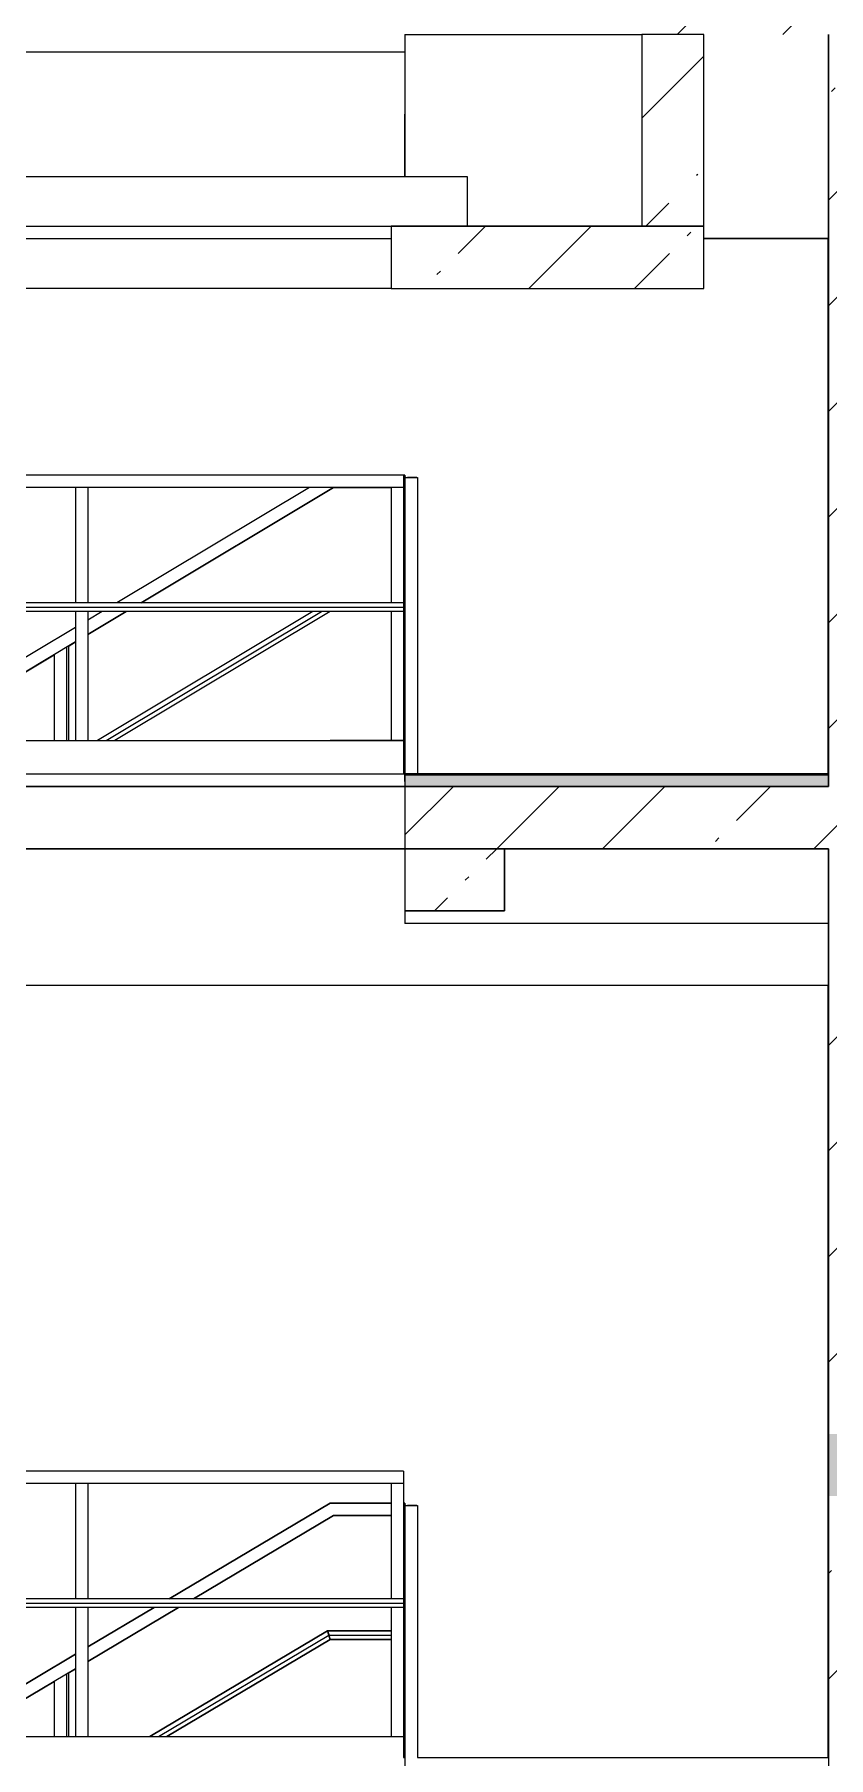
# Model space of a CAD drawing. Header units: millimetres. Extents: x 51154 to 151340, y -24069 to 30962.
# Drawn here: x 100995 to 104182, y -7400 to -480 of the extents above; entities that cross this region are included whole.
import ezdxf

# ---------------------------------------------------------------- set-up
doc = ezdxf.new("R2010")
doc.units = ezdxf.units.MM
for name, color, linetype, lineweight in [('Балясины', 7, 'Continuous', 9), ('Каркас несущий', 7, 'Continuous', 9), ('Каркас несущий-1', 7, 'Continuous', 25), ('Обобщенные модели', 7, 'Continuous', 9), ('Обобщенные модели-1', 7, 'Continuous', 18), ('Общие ребра', 7, 'Continuous', 9), ('Ограждение', 7, 'Continuous', 9), ('Основа _2_-1', 7, 'Continuous', 9), ('Отделка 1 _4_-1', 7, 'Continuous', 9), ('Перекрытия', 7, 'Continuous', 9), ('Поручни', 7, 'Continuous', 9), ('Потолки', 7, 'Continuous', 9), ('Проступи_подступенки', 7, 'Continuous', 9), ('Стены', 7, 'Continuous', 9), ('Структура _1_', 7, 'Continuous', 18), ('Штриховка разреза-2', 7, 'Continuous', 9)]:
    doc.layers.add(name, color=color, linetype=linetype, lineweight=lineweight)
pattern_1 = [(45, (99498.54, 6475), (-424.264, 424.264), [600, -100, 20, -100]), (45, (99498.54, 6899), (-424.264, 424.264), [])]

# ---------------------------------------------------------------- blocks, each defined once
blk = doc.blocks.new('Обобщенные модели 58 - Обобщенные модели 58-2068485-Разрез 1-1')
at = {"layer": 'Обобщенные модели'}
h = blk.add_hatch(dxfattribs=at)
h.set_pattern_fill('FP_9', color=256, style=0, pattern_type=2)
h.set_pattern_definition([(45, (99498.54, 6475), (168.38, 617.393), [793.75, -158.75, 6.706, -152.044])])
h.paths.add_polyline_path([(103681.6, -1250), (103681.6, -480), (103433, -480), (103433, -1250)], flags=0)
for p, q in [((103681.6, -480), (103433, -480)), ((103433, -1250), (103681.6, -1250))]:
    blk.add_line(p, q, dxfattribs=at)
at = {"layer": 'Обобщенные модели-1'}
for p, q in [((103433, -480), (103433, -1250)), ((103681.6, -1250), (103681.6, -480))]:
    blk.add_line(p, q, dxfattribs=at)
blk = doc.blocks.new('Ограждение - 50х5-8437908-Разрез 1-1')
at = {"layer": 'Балясины'}
for p, q in [((101131.6, -7060.2), (101131.6, -7315)), ((101131.6, -7060.2), (101131.6, -7315)), ((101081.6, -8291.3), (101084.8, -8291.3)), ((101092.1, -8291.3), (101129.8, -8291.3)), ((101131.6, -8250), (101131.6, -8291.3)), ((101131.6, -8250), (101131.6, -8291.3))]:
    blk.add_line(p, q, dxfattribs=at)
blk = doc.blocks.new('Ограждение - 50х5-V128-Разрез 1-1')
at = {"layer": 'Балясины'}
for p, q in [((102484.8, -6387.9), (102481.6, -6387.9)), ((102481.6, -6387.9), (102481.6, -7578.3)), ((102529.8, -6387.9), (102492.1, -6387.9)), ((102531.6, -6387.9), (102531.6, -7400)), ((102531.6, -6387.9), (102531.6, -7400))]:
    blk.add_line(p, q, dxfattribs=at)
blk = doc.blocks.new('Ограждение - Ограждение-4846255-Разрез 1-1')
at = {"layer": 'Поручни'}
for p, q in [((101534.7, -6762.5), (102181.6, -6378.1)), ((101632.6, -6762.5), (102195.3, -6428.1)), ((101632.6, -6762.5), (102195.3, -6428.1)), ((102181.6, -6378.1), (102426.2, -6378.1)), ((102195.3, -6428.1), (102426.2, -6428.1)), ((102195.3, -6428.1), (102426.2, -6428.1)), ((102476.2, -6378.1), (102481.6, -6378.1)), ((102476.2, -6428.1), (102481.6, -6428.1)), ((102476.2, -6428.1), (102481.6, -6428.1)), ((102481.6, -6378.1), (102481.6, -6381.3)), ((102481.6, -6388.6), (102481.6, -6426.3)), ((101209.5, -7013.9), (101573.1, -6797.9)), ((101209.5, -7013.9), (101573.1, -6797.9)), ((101209.5, -6955.7), (101475.2, -6797.9)), ((101457.4, -7315), (102171.3, -6890.8)), ((102171.3, -6890.8), (102176.2, -6908.5)), ((102171.3, -6890.8), (102426.2, -6890.8)), ((102175.5, -6906), (102172.1, -6893.8)), ((102176.2, -6908.5), (102181, -6926.1)), ((102180.2, -6923.2), (102176.9, -6910.9)), ((102476.2, -6890.8), (102481.6, -6890.8)), ((102481.6, -6893.8), (102481.6, -6906)), ((102481.6, -6910.9), (102481.6, -6923.2)), ((100604.9, -7315), (101159.5, -6985.5)), ((101526.6, -7315), (102181, -6926.1)), ((102181, -6926.1), (102426.2, -6926.1)), ((102476.2, -6926.1), (102481.6, -6926.1)), ((101129.8, -7061.3), (101159.5, -7043.6)), ((101129.8, -7061.3), (101159.5, -7043.6)), ((100702.8, -7315), (101073.2, -7094.9)), ((100702.8, -7315), (101073.2, -7094.9))]:
    blk.add_line(p, q, dxfattribs=at)
for name in ['Ограждение - 50х5-V128-Разрез 1-1', 'Ограждение - 50х5-8437908-Разрез 1-1']:
    blk.add_blockref(name, (0, 0))
blk = doc.blocks.new('Ограждение - 50х5-8443997-Разрез 1-1')
at = {"layer": 'Балясины'}
for p, q in [((101073.2, -7094.9), (101073.2, -7315)), ((101123.2, -7065.2), (101123.2, -7315)), ((101073.2, -8264.8), (101073.2, -8291.3)), ((101123.2, -8291.3), (101073.2, -8291.3)), ((101123.2, -8250), (101123.2, -8291.3))]:
    blk.add_line(p, q, dxfattribs=at)
blk = doc.blocks.new('Ограждение - 50х5-V132-Разрез 1-1')
at = {"layer": 'Балясины'}
for p, q in [((102481.6, -6387.9), (102531.6, -6387.9)), ((102481.6, -6387.9), (102481.6, -7578.3)), ((102531.6, -6387.9), (102531.6, -7400))]:
    blk.add_line(p, q, dxfattribs=at)
blk = doc.blocks.new('Ограждение - Ограждение-4846259-Разрез 1-1')
at = {"layer": 'Поручни'}
for p, q in [((102181.6, -6378.1), (101534.7, -6762.5)), ((102195.3, -6428.1), (101632.6, -6762.5)), ((102426.2, -6378.1), (102181.6, -6378.1)), ((102426.2, -6428.1), (102195.3, -6428.1)), ((102481.6, -6378.1), (102476.2, -6378.1)), ((102481.6, -6428.1), (102476.2, -6428.1)), ((102481.6, -6378.1), (102481.6, -6428.1)), ((101573.1, -6797.9), (101209.5, -7013.9)), ((101475.2, -6797.9), (101209.5, -6955.7)), ((102171.3, -6890.8), (101457.4, -7315)), ((101492, -7315), (102176.2, -6908.5)), ((102176.2, -6908.5), (102171.3, -6890.8)), ((102426.2, -6890.8), (102171.3, -6890.8)), ((102172.1, -6893.8), (102175.5, -6906)), ((102181, -6926.1), (102176.2, -6908.5)), ((102176.2, -6908.5), (102426.2, -6908.5)), ((102176.9, -6910.9), (102180.2, -6923.2)), ((102481.6, -6890.8), (102476.2, -6890.8)), ((102476.2, -6908.5), (102481.6, -6908.5)), ((102481.6, -6890.8), (102481.6, -6908.5)), ((102481.6, -6908.5), (102481.6, -6926.1)), ((101159.5, -6985.5), (100604.9, -7315)), ((102181, -6926.1), (101526.6, -7315)), ((102426.2, -6926.1), (102181, -6926.1)), ((102481.6, -6926.1), (102476.2, -6926.1)), ((101159.5, -7043.6), (100702.8, -7315))]:
    blk.add_line(p, q, dxfattribs=at)
for name in ['Ограждение - 50х5-V132-Разрез 1-1', 'Ограждение - 50х5-8443997-Разрез 1-1']:
    blk.add_blockref(name, (0, 0))
blk = doc.blocks.new('Ограждение - 50х5-V135-Разрез 1-1')
at = {"layer": 'Балясины'}
for p, q in [((101159.5, -6299.9), (101159.5, -6762.5)), ((101209.5, -6299.9), (101209.5, -6762.5)), ((101159.5, -6797.9), (101159.5, -7315)), ((101209.5, -6797.9), (101209.5, -7315)), ((101160.8, -7315), (101209.5, -7315))]:
    blk.add_line(p, q, dxfattribs=at)
blk = doc.blocks.new('Ограждение - 50х5-V138-Разрез 1-1')
at = {"layer": 'Балясины'}
for p, q in [((102476.2, -6259.8), (102476.2, -7315)), ((102426.2, -6299.9), (102426.2, -6762.5)), ((102426.2, -6797.9), (102426.2, -7315)), ((102426.2, -7315), (102476.2, -7315))]:
    blk.add_line(p, q, dxfattribs=at)
blk = doc.blocks.new('Ограждение - Ограждение-4849006-Разрез 1-1')
at = {"layer": 'Поручни'}
for p, q in [((102476.2, -6249.9), (100681.6, -6249.9)), ((102476.2, -6249.9), (102476.2, -6299.9)), ((102476.2, -6299.9), (100681.6, -6299.9)), ((102476.2, -6762.5), (100681.6, -6762.5)), ((100681.6, -6780.2), (102476.2, -6780.2)), ((102476.2, -6762.5), (102476.2, -6780.2)), ((102476.2, -6780.2), (102476.2, -6797.9)), ((102476.2, -6797.9), (100681.6, -6797.9)), ((98672.2, -7315), (102476.2, -7315)), ((102476.2, -7315), (102476.2, -7400))]:
    blk.add_line(p, q, dxfattribs=at)
for name in ['Ограждение - 50х5-V138-Разрез 1-1', 'Ограждение - 50х5-V135-Разрез 1-1']:
    blk.add_blockref(name, (0, 0))
blk = doc.blocks.new('Ограждение - Ограждение-4849015-Разрез 1-1')
at = {"layer": 'Поручни'}
for p, q in [((102476.2, -2249.9), (98670.7, -2249.9)), ((102476.2, -2249.9), (102476.2, -2299.9)), ((102476.2, -2299.9), (98670.7, -2299.9)), ((102476.2, -2762.5), (98674.7, -2762.5)), ((102476.2, -2762.5), (102476.2, -2780.2)), ((98657, -2780.2), (102476.2, -2780.2)), ((102476.2, -2797.9), (98674.7, -2797.9)), ((102476.2, -2780.2), (102476.2, -2797.9)), ((98672.2, -3315), (102476.2, -3315)), ((102476.2, -3315), (102476.2, -3450))]:
    blk.add_line(p, q, dxfattribs=at)
for name in ['Ограждение - 50х5-V138-Разрез 1-1', 'Ограждение - 50х5-V135-Разрез 1-1']:
    blk.add_blockref(name, (0, 4000))
blk = doc.blocks.new('Ограждение - 50х5-8436366-Разрез 1-1')
at = {"layer": 'Балясины'}
for p, q in [((101073.2, -2971.5), (101073.2, -3315)), ((101123.2, -2941.6), (101123.2, -3315))]:
    blk.add_line(p, q, dxfattribs=at)
blk = doc.blocks.new('Ограждение - 50х5-V140-Разрез 1-1')
at = {"layer": 'Балясины'}
for p, q in [((102481.6, -2259.7), (102531.6, -2259.7)), ((102481.6, -2259.7), (102481.6, -3450)), ((102531.6, -2259.7), (102531.6, -3450)), ((102531.6, -3450), (102481.6, -3450))]:
    blk.add_line(p, q, dxfattribs=at)
blk = doc.blocks.new('Ограждение - Ограждение-4849371-Разрез 1-1')
at = {"layer": 'Поручни'}
for p, q in [((102481.6, -2249.9), (102181.6, -2249.9)), ((102481.6, -2249.9), (102481.6, -2299.9)), ((102098, -2299.9), (101325, -2762.5)), ((102195.4, -2299.9), (101422.4, -2762.5)), ((102426.2, -2299.9), (102195.4, -2299.9)), ((102481.6, -2299.9), (102476.2, -2299.9)), ((102426.2, -2762.5), (102171.3, -2762.5)), ((102481.6, -2762.5), (102476.2, -2762.5)), ((102481.6, -2762.5), (102481.6, -2780.2)), ((101363.3, -2797.9), (101209.5, -2889.9)), ((101265.9, -2797.9), (101209.5, -2831.6)), ((102112.2, -2797.9), (101248.1, -3315)), ((101282.6, -3315), (102146.6, -2797.9)), ((102181, -2797.9), (101317, -3315)), ((102176.2, -2780.2), (102426.2, -2780.2)), ((102426.2, -2797.9), (102181, -2797.9)), ((102476.2, -2780.2), (102481.6, -2780.2)), ((102481.6, -2797.9), (102476.2, -2797.9)), ((102481.6, -2780.2), (102481.6, -2797.9)), ((101159.5, -2861.6), (100401.9, -3315)), ((101159.5, -2919.8), (100499.3, -3315)), ((102181.6, -3315), (102481.6, -3315)), ((102481.6, -3315), (102481.6, -3455))]:
    blk.add_line(p, q, dxfattribs=at)
for name in ['Ограждение - 50х5-V140-Разрез 1-1', 'Ограждение - 50х5-8436366-Разрез 1-1']:
    blk.add_blockref(name, (0, 0))
blk = doc.blocks.new('Ограждение - 50х5-8436371-Разрез 1-1')
at = {"layer": 'Балясины'}
blk.add_line((101131.6, -2936.5), (101131.6, -3315), dxfattribs=at)
blk.add_line((101131.6, -2936.5), (101131.6, -3315), dxfattribs=at)
blk = doc.blocks.new('Ограждение - 50х5-V143-Разрез 1-1')
at = {"layer": 'Балясины'}
for p, q in [((102484.8, -2259.7), (102481.6, -2259.7)), ((102481.6, -2259.7), (102481.6, -3450)), ((102529.8, -2259.7), (102492.1, -2259.7)), ((102531.6, -2259.7), (102531.6, -3450)), ((102531.6, -2259.7), (102531.6, -3450)), ((102481.6, -3450), (102484.8, -3450)), ((102492.1, -3450), (102529.8, -3450))]:
    blk.add_line(p, q, dxfattribs=at)
blk = doc.blocks.new('Ограждение - Ограждение-4849375-Разрез 1-1')
at = {"layer": 'Поручни'}
for p, q in [((102481.6, -2249.9), (102181.6, -2249.9)), ((102481.6, -2249.9), (102481.6, -2253.1)), ((102481.6, -2260.4), (102481.6, -2298.1)), ((102098, -2299.9), (101325, -2762.5)), ((101422.4, -2762.5), (102195.4, -2299.9)), ((102195.4, -2299.9), (101422.4, -2762.5)), ((102195.4, -2299.9), (102426.2, -2299.9)), ((102426.2, -2299.9), (102195.4, -2299.9)), ((102476.2, -2299.9), (102481.6, -2299.9)), ((102481.6, -2299.9), (102476.2, -2299.9)), ((102426.2, -2762.5), (102171.3, -2762.5)), ((102481.6, -2762.5), (102476.2, -2762.5)), ((102481.6, -2765.5), (102481.6, -2777.7)), ((101209.5, -2889.9), (101363.3, -2797.9)), ((101265.9, -2797.9), (101209.5, -2831.6)), ((101363.3, -2797.9), (101209.5, -2889.9)), ((102112.2, -2797.9), (101248.1, -3315)), ((102181, -2797.9), (101317, -3315)), ((102426.2, -2797.9), (102181, -2797.9)), ((102481.6, -2797.9), (102476.2, -2797.9)), ((102481.6, -2782.7), (102481.6, -2794.9)), ((101159.5, -2861.6), (100401.9, -3315)), ((100499.3, -3315), (101073.2, -2971.5)), ((101073.2, -2971.5), (100499.3, -3315)), ((101129.8, -2937.6), (101159.5, -2919.8)), ((101159.5, -2919.8), (101129.8, -2937.6)), ((102481.6, -3315), (102181.6, -3315)), ((102481.6, -3315), (102481.6, -3455))]:
    blk.add_line(p, q, dxfattribs=at)
for name in ['Ограждение - 50х5-V143-Разрез 1-1', 'Ограждение - 50х5-8436371-Разрез 1-1']:
    blk.add_blockref(name, (0, 0))

msp = doc.modelspace()

# ---------------------------------------------------------------- hatches: boundary and pattern name
at = {"layer": 'Каркас несущий'}
h = msp.add_hatch(dxfattribs=at)
h.set_pattern_fill('FP_2', color=256, style=0, pattern_type=2)
h.set_pattern_definition(pattern_1)
h.paths.add_polyline_path([(102881.6, -4000), (102881.6, -3750), (102481.6, -3750), (102481.6, -4000)], flags=0)
at = {"layer": 'Штриховка разреза-2'}
h = msp.add_hatch(dxfattribs=at)
h.set_pattern_fill('FP_2', color=256, style=0, pattern_type=2)
h.set_pattern_definition(pattern_1)
h.paths.add_polyline_path([(104181.6, -6100), (104481.6, -6100), (104481.6, -480), (104181.6, -480), (104181.6, -5672.2)], flags=0)
h.paths.add_polyline_path([(104181.6, -230), (104331.6, -230), (104331.6, -100), (104181.6, -100), (104181.6, -221.7)], flags=0)
h = msp.add_hatch(dxfattribs=at)
h.set_pattern_fill('FP_2', color=256, style=0, pattern_type=2)
h.set_pattern_definition(pattern_1)
h.paths.add_polyline_path([(103431.6, -480), (104481.6, -480), (104481.6, -230), (103431.6, -230)], flags=0)
h.paths.add_polyline_path([(72530.8, -480), (74181.6, -480), (74181.6, -230), (71681.6, -230), (71681.6, -480)], flags=0)
h = msp.add_hatch(dxfattribs=at)
h.set_pattern_fill('FP_2', color=256, style=0, pattern_type=2)
h.set_pattern_definition(pattern_1)
h.paths.add_polyline_path([(103069.5, -1500), (103681.6, -1500), (103681.6, -1250), (102426.6, -1250), (102426.6, -1500)], flags=0)
h = msp.add_hatch(dxfattribs=at)
h.set_pattern_fill('FP_4', color=256, style=0, pattern_type=2)
h.set_pattern_definition([(0, (99498.54, 6475), (812.8, 203.2), [67.056, -542.544, 67.056, -542.544, -3251.2]), (0, (99498.54, 6475), (812.8, 203.2), [-1219.2, 67.056, -1152.144, 67.056, -542.544, -1422.4]), (0, (99498.54, 6475), (812.8, 203.2), [-3048, 67.056, -339.344, 67.056, -948.944]), (120, (99803.34, 6576.6), (-582.3764, 602.3054), [67.056, -542.544, 67.056, -3793.744]), (120, (99803.34, 6576.6), (-582.3764, 602.3054), [-676.656, -542.544, 67.056, -1152.144, -2032]), (120, (99803.34, 6576.6), (-582.3764, 602.3054), [-2438.4, 67.056, -542.544, 67.056, -1355.344]), (120, (99803.34, 6576.6), (-582.3764, 602.3054), [-3115.056, -339.344, 67.056, -948.944]), (240, (99904.94, 6983), (-230.4236, -805.5054), [67.056, -542.544, 67.056, -542.544, -3251.2]), (240, (99904.94, 6983), (-230.4236, -805.5054), [-1219.2, 67.056, -1152.144, 67.056, -542.544, -1422.4]), (240, (99904.94, 6983), (-230.4236, -805.5054), [-3048, 67.056, -339.344, 67.056, -948.944])])
h.paths.add_polyline_path([(91181.6, -3500), (91181.6, -3455), (82086.6, -3455), (82086.6, -3500), (90854, -3500)], flags=0)
h.paths.add_polyline_path([(104181.6, -3500), (104181.6, -3455), (102481.6, -3455), (102481.6, -3500), (103832.9, -3500)], flags=0)
h = msp.add_hatch(dxfattribs=at)
h.set_pattern_fill('FP_2', color=256, style=0, pattern_type=2)
h.set_pattern_definition(pattern_1)
h.paths.add_polyline_path([(91181.6, -3750), (91181.6, -3500), (81981.6, -3500), (81981.6, -3750), (90854, -3750)], flags=0)
h.paths.add_polyline_path([(104181.6, -3750), (104181.6, -3500), (102481.6, -3500), (102481.6, -3750), (103832.9, -3750)], flags=0)
h = msp.add_hatch(dxfattribs=at)
h.set_pattern_fill('FP_2', color=256, style=0, pattern_type=2)
h.set_pattern_definition(pattern_1)
h.paths.add_polyline_path([(116811.8, -6350), (141820.5, -6350), (141820.5, -6100), (104181.6, -6100), (104181.6, -6350), (115284.9, -6350)], flags=0)
h.paths.add_polyline_path([(59170.2, -6350), (67441.6, -6350), (67441.6, -6100), (59031.6, -6100), (59031.6, -6350)], flags=0)
h.paths.add_polyline_path([(67951.6, -6350), (82081.6, -6350), (82081.6, -6100), (67951.6, -6100)], flags=0)
h = msp.add_hatch(dxfattribs=at)
h.set_pattern_fill('FP_2', color=256, style=0, pattern_type=2)
h.set_pattern_definition(pattern_1)
h.paths.add_polyline_path([(104481.6, -10450), (104481.6, -6350), (104181.6, -6350), (104181.6, -10450)], flags=0)

# ---------------------------------------------------------------- linework, layer by layer
at = {"layer": 'Каркас несущий'}
for p, q in [((102481.6, -480), (103431.6, -480)), ((102481.6, -480), (102481.6, -1050)), ((103433, -480), (103433, -1250)), ((102481.6, -1050), (102731.6, -1050)), ((102731.6, -1050), (102731.6, -1250)), ((102731.6, -1250), (103433, -1250)), ((91181.6, -3750), (102481.6, -3750)), ((102881.6, -3750), (102481.6, -3750)), ((102881.6, -3750), (104181.6, -3750)), ((102881.6, -3750), (104181.6, -3750)), ((102881.6, -3750), (102881.6, -4000)), ((104181.6, -3750), (104181.6, -4300)), ((104181.6, -3750), (104181.6, -4050)), ((102881.6, -4000), (102481.6, -4000)), ((102481.6, -4000), (102481.6, -4050)), ((104181.6, -4050), (102481.6, -4050)), ((104181.6, -4300), (91183.6, -4300))]:
    msp.add_line(p, q, dxfattribs=at)
at = {"layer": 'Каркас несущий-1'}
for p, q in [((102481.6, -3750), (102481.6, -4000)), ((102881.6, -4000), (102881.6, -3750)), ((102481.6, -4000), (102881.6, -4000))]:
    msp.add_line(p, q, dxfattribs=at)
at = {"layer": 'Общие ребра'}
for p, q in [((104181.6, -480), (104181.6, -3500)), ((103681.6, -1250), (103433, -1250)), ((104181.6, -3455), (102481.6, -3455)), ((102481.6, -3750), (102881.6, -3750))]:
    msp.add_line(p, q, dxfattribs=at)
at = {"layer": 'Основа _2_-1'}
for p, q in [((102481.6, -3455), (102481.6, -3500)), ((104181.6, -3500), (104181.6, -3455)), ((102481.6, -3500), (104181.6, -3500))]:
    msp.add_line(p, q, dxfattribs=at)
at = {"layer": 'Отделка 1 _4_-1'}
for p, q in [((104181.6, -3450), (102481.6, -3450)), ((102481.6, -3450), (102481.6, -3455)), ((104181.6, -3455), (104181.6, -3450))]:
    msp.add_line(p, q, dxfattribs=at)
at = {"layer": 'Перекрытия'}
for p, q in [((93981.6, -550), (102481.6, -550)), ((102481.6, -550), (102481.6, -800)), ((93981.6, -1050), (102481.6, -1050)), ((102481.6, -1050), (102731.6, -1050)), ((102731.6, -1050), (102731.6, -1250)), ((91181.6, -1250), (102426.6, -1250)), ((93731.6, -1250), (102731.6, -1250)), ((93731.6, -1250), (102731.6, -1250)), ((102426.6, -1250), (102426.6, -1500)), ((102426.6, -1500), (91181.6, -1500)), ((91181.6, -3450), (102481.6, -3450)), ((102481.6, -3450), (102481.6, -3500)), ((104181.6, -3450), (104181.6, -3500)), ((91181.6, -3500), (102481.6, -3500)), ((102481.6, -3500), (91181.6, -3500)), ((102481.6, -3500), (102481.6, -3750)), ((102481.6, -3500), (102481.6, -3750)), ((102481.6, -3750), (91181.6, -3750)), ((104181.6, -6350), (104181.6, -6100))]:
    msp.add_line(p, q, dxfattribs=at)
at = {"layer": 'Потолки'}
for p, q in [((93731.6, -1300), (102426.6, -1300)), ((102426.6, -1301), (93731.6, -1301)), ((103681.6, -1300), (104181.6, -1300)), ((104181.6, -1301), (103681.6, -1301)), ((91181.6, -3750), (104181.6, -3750)), ((102481.6, -3751), (91181.6, -3751))]:
    msp.add_line(p, q, dxfattribs=at)
at = {"layer": 'Проступи_подступенки'}
for p in [(102476.2, -3450), (102481.6, -3480)]:
    msp.add_line(p, (102481.6, -3450), dxfattribs=at)
at = {"layer": 'Стены'}
for p, q in [((104181.6, -3500), (104181.6, -480)), ((102481.6, -1050), (102481.6, -800)), ((104181.6, -2030), (104181.6, -830)), ((93731.6, -1050), (102481.6, -1050)), ((102731.6, -1050), (102731.6, -1250)), ((104179.6, -1300), (103681.6, -1300)), ((104179.6, -3450), (104179.6, -1300)), ((101007.9, -3500), (101073.2, -3500)), ((101129.8, -3500), (101872.5, -3500)), ((102145.1, -3500), (104179.6, -3500)), ((102481.6, -3500), (104181.6, -3500)), ((104181.6, -3750), (102481.6, -3750)), ((104181.6, -3750), (102931.6, -3750)), ((104181.6, -6100), (104181.6, -3750)), ((104181.6, -3850), (104181.6, -3751)), ((104181.6, -5990), (104181.6, -3950)), ((104179.6, -7400), (104179.6, -4300)), ((104181.6, -6000), (104181.6, -5990)), ((102476.2, -7400), (102481.6, -7400)), ((102531.6, -7400), (104179.6, -7400))]:
    msp.add_line(p, q, dxfattribs=at)
at = {"layer": 'Структура _1_'}
for p, q in [((103433, -1250), (102426.6, -1250)), ((102426.6, -1250), (102426.6, -1500)), ((103681.6, -1500), (103681.6, -1250)), ((102426.6, -1500), (103681.6, -1500)), ((104181.6, -3500), (102481.6, -3500)), ((102481.6, -3500), (102481.6, -3750)), ((102881.6, -3750), (104181.6, -3750)), ((104181.6, -3750), (104181.6, -6100)), ((104181.6, -6100), (104181.6, -6350)), ((104181.6, -6350), (104181.6, -7450))]:
    msp.add_line(p, q, dxfattribs=at)

# ---------------------------------------------------------------- block references
at = {"layer": 'Обобщенные модели'}
msp.add_blockref('Обобщенные модели 58 - Обобщенные модели 58-2068485-Разрез 1-1', (0, 0), dxfattribs=at)
at = {"layer": 'Ограждение'}
for name in ['Ограждение - Ограждение-4849375-Разрез 1-1', 'Ограждение - Ограждение-4849371-Разрез 1-1', 'Ограждение - Ограждение-4849015-Разрез 1-1', 'Ограждение - Ограждение-4849006-Разрез 1-1', 'Ограждение - Ограждение-4846255-Разрез 1-1', 'Ограждение - Ограждение-4846259-Разрез 1-1']:
    msp.add_blockref(name, (0, 0), dxfattribs=at)

doc.saveas('drawing.dxf')
